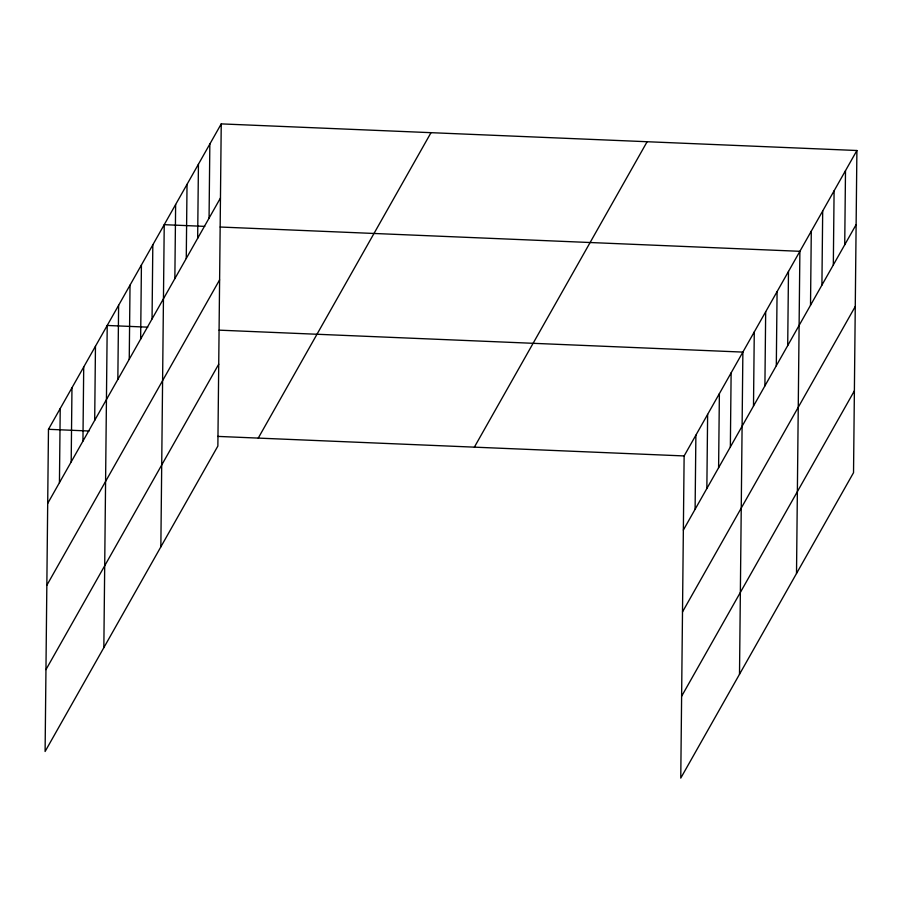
<?xml version="1.0" encoding="UTF-8"?>
<svg xmlns="http://www.w3.org/2000/svg" width="902" height="902" viewBox="0 0 902 902"><rect width="100%" height="100%" fill="white"/><g stroke="black" fill="none" stroke-linecap="round" stroke-linejoin="round"><path stroke-width="1.35" d="M221.238 123.89L48.471 429.307L45.1 751.49L217.867 446.062L221.238 123.89L856.9 150.51L853.529 472.693L680.762 778.11L684.133 455.938L856.9 150.51M59.442 482.66L60.22 408.538M71.19 461.892L71.968 387.77M82.939 441.123L83.717 367.001M94.687 420.355L95.465 346.233M103.843 647.636L107.214 325.464L147.77 327.167M117.846 379.426L118.613 305.304M129.245 359.278L130.023 285.156M140.644 339.118L141.422 264.996M152.055 318.958L152.821 244.837M160.849 546.849L164.232 224.677L204.788 226.379M174.853 278.639L175.631 204.517M186.263 258.479L187.03 184.358M197.662 238.32L198.44 164.198M209.061 218.171L209.839 144.049M695.104 509.292L695.882 435.17M706.852 488.523L707.63 414.401M718.601 467.755L719.379 393.633M730.349 446.986L731.127 372.864M739.505 674.268L742.876 352.096L219.096 330.155M753.497 406.058L754.275 331.936M764.907 385.898L765.674 311.776M776.306 365.738L777.084 291.617M787.705 345.579L788.483 271.457M796.511 573.48L799.882 251.308L220.167 227.022M810.515 305.271L811.293 231.149M821.914 285.111L822.692 210.989M833.324 264.951L834.091 190.829M844.723 244.792L845.501 170.67M47.693 503.429L220.46 198.012M46.836 585.285L219.603 279.868M45.957 669.622L218.724 364.205M258.243 438.101L431.009 132.673M474.362 447.155L647.129 141.727M683.355 530.06L856.122 224.632M682.498 611.917L855.265 306.488M681.619 696.254L854.386 390.837M48.471 429.307L89.027 431.009M217.686 436.399L684.133 455.938"/></g></svg>
